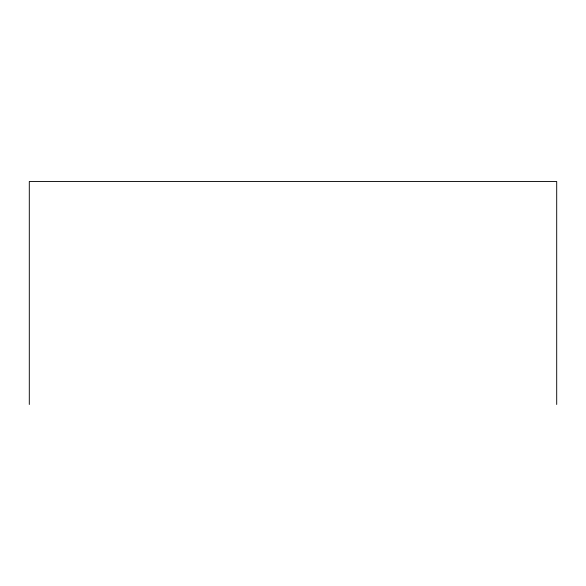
<?xml version="1.0" encoding="UTF-8"?>
<svg xmlns="http://www.w3.org/2000/svg" width="586" height="586" viewBox="0 0 586 586"><rect width="100%" height="100%" fill="white"/><g stroke="black" fill="none" stroke-linecap="round" stroke-linejoin="round"><path stroke-width="0.88" d="M556.7 404.487L556.7 181.514L29.3 181.514L29.3 404.487"/></g></svg>
